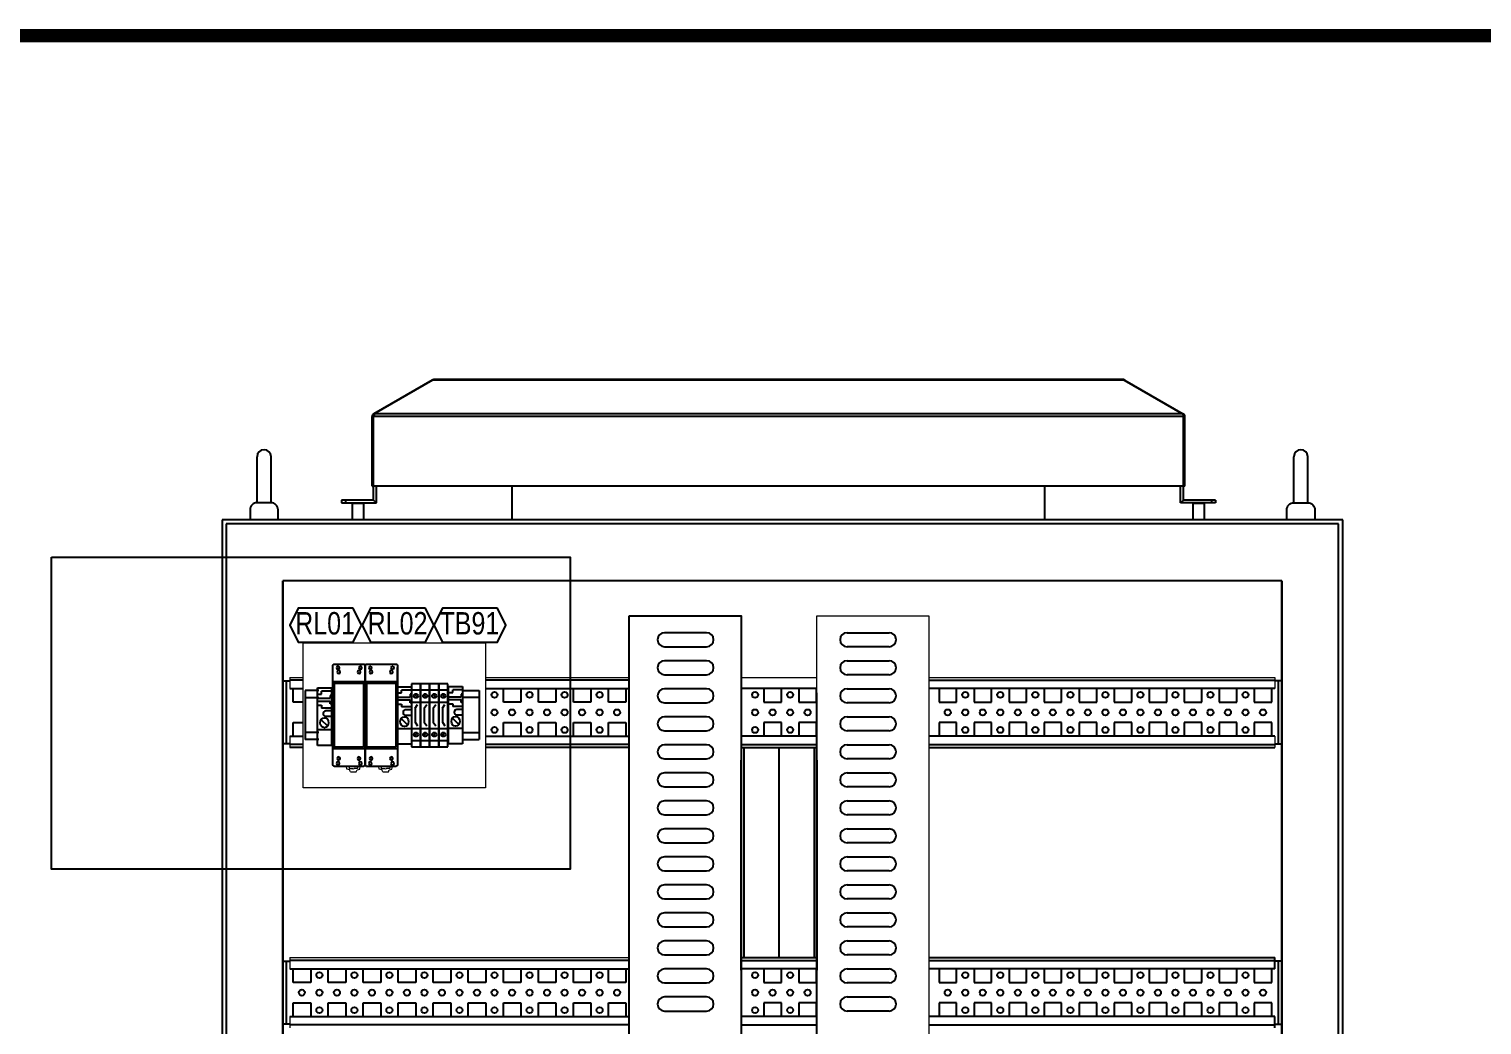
# Model space of a CAD drawing. Extents: x 81444 to 119867, y -54538 to -29386.
# Drawn here: x 102087 to 103124, y -30096 to -29386 of the extents above; entities that cross this region are included whole.
import ezdxf
from ezdxf.enums import TextEntityAlignment as Align
from ezdxf.lldxf.tags import DXFTag

# ---------------------------------------------------------------- set-up
doc = ezdxf.new("R2010")
doc.units = 0
doc.header["$LTSCALE"] = 100
doc.header["$MEASUREMENT"] = 0
for name, color, linetype in [('EYEBOLT', 7, 'Continuous'), ('PANEL', 7, 'Continuous'), ('Panel Comp', 7, 'Continuous'), ('t', 1, 'Continuous')]:
    doc.layers.add(name, color=color, linetype=linetype)
doc.layers.add('细实线', color=7, linetype='Continuous', lineweight=20)
doc.styles.add('HZ', font='arial.ttf', dxfattribs={"width": 0.7})
doc.styles.get("Standard").update_dxf_attribs({"font": ''})
doc.styles.get('Standard').set_extended_font_data('SimSun')
tags = doc.linetypes.add('HIDDEN2', pattern=[0.1875, 0.125, -0.0625]).pattern_tags.tags
tags[6:7] = [DXFTag(74, 4), DXFTag(75, 0), DXFTag(340, '0'), DXFTag(46, 1.0), DXFTag(50, 0.0), DXFTag(44, 0.0), DXFTag(45, 0.0)]
tags[4:5] = [DXFTag(74, 4), DXFTag(75, 0), DXFTag(340, '0'), DXFTag(46, 1.0), DXFTag(50, 0.0), DXFTag(44, 0.0), DXFTag(45, 0.0)]

# ---------------------------------------------------------------- blocks, each defined once
blk = doc.blocks.new('图框')
at = {"layer": 't', "color": 7, "const_width": 9.62}
blk.add_lwpolyline([(4115.6, -3151.6), (4115.6, 0), (0, 0), (0, -3151.6)], close=True, dxfattribs=at)
at = {"color": 7, "flags": 8}
for tag, p, height in [('DWG.NAME:', (1381.6, -2910.4), 25), ('PROJECTNAME:', (3125.5, -2912.8), 24), ('PROJECTNAME：', (3339.1, -2913.1), 25), ('DWG.NO.:', (3128.2, -3030.4), 24), ('图纸编号', (3315.4, -3052.4), 24), ('FILENO.:', (3128.7, -3106.1), 24), ('文档号', (3317.7, -3124.1), 24)]:
    blk.add_attdef(tag, p, '', height=height, dxfattribs=at)
for tag, p in [('图纸名称:', (1377.8, -2965.9)), ('项目名称：', (3121.6, -2984.3)), ('项目名称：', (3325, -2984.3))]:
    blk.add_attdef(tag, text='', height=25, dxfattribs=at).set_placement(p, align=Align.BOTTOM_LEFT)
for tag, height, p in [('RENLIU', 24, (698.2, -2950.4)), ('SHUFENWANG', 24, (885.8, -2950.4)), ('FANGHOU', 24, (1069.7, -2950.4)), ('DANDANLI', 24, (1250, -2950.4)), ('A', 23, (59.9, -2974.9)), ('设计时间', 23, (213.9, -2974.9)), ('刘仁', 23, (698.2, -3002.2)), ('王姝芬', 23, (885.8, -3002.2)), ('侯方', 23, (1069.7, -3002.2)), ('李丹丹', 23, (1250, -3002.2)), ('#10STATIONONTROLCABINETCOVER', 30, (1777.9, -3017.2)), ('PAGEXOFX', 24, (3953.7, -3039.1)), ('REV.', 24, (59.4, -3063)), ('DATE', 24, (208.9, -3063)), ('DESCRIPTION', 24, (451.7, -3063)), ('PREPARED', 24, (698.2, -3063)), ('CHECKED', 24, (885.8, -3063)), ('SIGNED', 24, (1069.7, -3063)), ('APPROVED', 24, (1250, -3063)), ('图纸名称', 30, (1777.9, -3094.7)), ('第几页共几页', 24, (3953.7, -3114.1))]:
    blk.add_attdef(tag, text='', height=height, dxfattribs=at).set_placement(p, align=Align.MIDDLE)
at = {"color": 7, "width": 0.8, "flags": 8}
blk.add_attdef('HANGZHOUHOLLYSYSAUTOMATIONCO.,LTD.', text='', height=24, dxfattribs=at).set_placement((2770.1, -3045.7), align=Align.MIDDLE)
blk = doc.blocks.new('堵头')
at = {"color": 53}
for p, q in [((0, -41), (0, 0)), ((0, 0), (10, 0)), ((10, 0), (10, -41)), ((0, -11), (10, -11)), ((0, -20.6), (4, -20.6)), ((7.3, -18.3), (2.7, -13.8)), ((0, -24.6), (4, -24.6)), ((0, -26.6), (7, -26.6)), ((0, -29.6), (1, -29.6)), ((1, -29.6), (1, -31.6)), ((7, -28.6), (7, -26.6)), ((10, -28.6), (7, -28.6)), ((0, -35.6), (1, -35.6)), ((0, -38.6), (7, -38.6)), ((10, -41), (0, -41)), ((10, -31.6), (1, -31.6)), ((10, -33.6), (1, -33.6)), ((1, -35.6), (1, -33.6)), ((10, -36.6), (7, -36.6)), ((7, -36.6), (7, -38.6))]:
    blk.add_line(p, q, dxfattribs=at)
blk.add_arc((4, -22.6), 2, 270, 90, dxfattribs=at)
blk.add_ellipse((5, -16.1), major_axis=(0, -3.5), ratio=0.857143, start_param=4.712389, end_param=10.995574, dxfattribs=at)
blk = doc.blocks.new('MY2NJ-K')
at = {"lineweight": 0}
for p, q in [((38.5, -10), (36.5, -9.7)), ((38.9, -11.9), (38.5, -10)), ((36.5, -11.5), (38, -11.5)), ((36.5, -17.6), (38, -17.6)), ((38.5, -19.1), (36.5, -19.4)), ((38, -11.5), (38, -14)), ((38, -17.6), (38, -15.1)), ((38.9, -17.2), (38.5, -19.1)), ((40.3, -12.5), (38.9, -11.9)), ((40.3, -16.6), (38.9, -17.2)), ((40.3, -12.5), (40.3, -16.6))]:
    blk.add_line(p, q, dxfattribs=at)
blk.add_arc((38, -14.5), 0.532, 270.5495, 89.4505, dxfattribs=at)
at = {"layer": 'Panel Comp'}
for p, q in [((12, -23), (-34, -23)), ((5.5, -23), (-33.7, -23)), ((5.5, -23), (-33.7, -23)), ((8.6, -23), (-30.6, -23)), ((11, -23), (-28.3, -23))]:
    blk.add_line(p, q, dxfattribs=at)
blk.add_lwpolyline([(36.5, -22), (36.5, -1, 0.414214), (35.5, 0), (-35.5, 0, 0.414214), (-36.5, -1), (-36.5, -22, 0.414214), (-35.5, -23), (35.5, -23, 0.414214)], format="xyb", close=True, dxfattribs=at)
for points in [[(24, -23), (24, 0), (-24, 0), (-24, -23)], [(22.8, -21.9), (22.8, -1.2), (-22.9, -1.2), (-22.9, -21.9)]]:
    blk.add_lwpolyline(points, close=True, dxfattribs=at)
for centre in [(-33.8, -3.6), (-30.8, -4.1), (30.9, -4.1), (34.4, -3.6), (-33.8, -19.5), (-30.8, -18.6), (30.9, -18.6), (34.4, -19.5)]:
    blk.add_circle(centre, 1.09, dxfattribs=at)
blk = doc.blocks.new('Z$W@#31031')
at = {"color": 53}
for p, q in [((0, 45), (0, 0)), ((6.5, 45), (0, 45)), ((6.5, 0), (6.5, 45)), ((0, 40.6), (6.5, 40.6)), ((0, 31.9), (6.5, 31.9)), ((2.6, 27.5), (4.4, 30.1)), ((2.6, 27.6), (2.6, 17.4)), ((0, 13.1), (6.5, 13.1)), ((2.6, 17.5), (4.4, 14.9)), ((0, 4.4), (6.5, 4.4)), ((0, 0), (6.5, 0))]:
    blk.add_line(p, q, dxfattribs=at)
at = {"color": 53, "linetype": 'HIDDEN2'}
for p, q in [((4.1, 35.1), (2.4, 37.5)), ((4.1, 9.9), (2.4, 7.5))]:
    blk.add_line(p, q, dxfattribs=at)
at = {"color": 53}
for centre in [(3.3, 36.3), (3.3, 8.7)]:
    blk.add_circle(centre, 1.5, dxfattribs=at)

msp = doc.modelspace()

# ---------------------------------------------------------------- linework, layer by layer
at = {"color": 7, "linetype": 'Continuous'}
for p, q in [((102375, -29636), (102333.3, -29660.1)), ((102375.5, -29636), (102333.8, -29660.1)), ((102375, -29636), (102375.2, -29636.2)), ((102869, -29636), (102375.5, -29636)), ((102868.4, -29635.7), (102376.1, -29635.7)), ((102869, -29636), (102910.6, -29660.1)), ((102869.5, -29636), (102869.3, -29636.2)), ((102869.5, -29636), (102911.1, -29660.1)), ((102332.2, -29711.7), (102332.2, -29662)), ((102332.2, -29662), (102333.2, -29662)), ((102333.2, -29711.7), (102333.2, -29662)), ((102911.2, -29662), (102333.2, -29662)), ((102333.3, -29660.1), (102333.6, -29660.6)), ((102910.6, -29660.1), (102333.8, -29660.1)), ((102911.1, -29660.1), (102910.9, -29660.6)), ((102911.2, -29711.7), (102911.2, -29662)), ((102912.2, -29662), (102911.2, -29662)), ((102912.2, -29711.7), (102912.2, -29662)), ((102332.2, -29711.7), (102333.2, -29711.7)), ((102333.2, -29721.7), (102333.2, -29711.7)), ((102911.2, -29711.7), (102333.2, -29711.7)), ((102335.2, -29723.7), (102335.2, -29711.7)), ((102432.2, -29735.7), (102432.2, -29711.7)), ((102812.2, -29735.7), (102812.2, -29711.7)), ((102909.2, -29723.7), (102909.2, -29711.7)), ((102911.2, -29721.7), (102911.2, -29711.7)), ((102912.2, -29711.7), (102911.2, -29711.7)), ((102310.2, -29721.7), (102310.2, -29723.7)), ((102333.2, -29721.7), (102310.2, -29721.7)), ((102310.2, -29723.7), (102335.2, -29723.7)), ((102313.2, -29721.7), (102313.2, -29723.7)), ((102318.7, -29723.7), (102318.2, -29724.2)), ((102318.2, -29735.7), (102318.2, -29724.2)), ((102326.2, -29724.2), (102318.2, -29724.2)), ((102325.7, -29723.7), (102326.2, -29724.2)), ((102326.2, -29735.7), (102326.2, -29724.2)), ((102335.2, -29723.7), (102333.2, -29721.7)), ((102909.2, -29723.7), (102911.2, -29721.7)), ((102934.2, -29723.7), (102909.2, -29723.7)), ((102934.2, -29721.7), (102911.2, -29721.7)), ((102918.7, -29723.7), (102918.2, -29724.2)), ((102918.2, -29735.7), (102918.2, -29724.2)), ((102926.2, -29724.2), (102918.2, -29724.2)), ((102925.7, -29723.7), (102926.2, -29724.2)), ((102926.2, -29735.7), (102926.2, -29724.2)), ((102931.2, -29721.7), (102931.2, -29723.7)), ((102934.2, -29721.7), (102934.2, -29723.7)), ((102570.9, -29816.3), (102540.9, -29816.3)), ((102671.1, -29816.3), (102701.1, -29816.3)), ((102540.9, -29826.3), (102570.9, -29826.3)), ((102701.1, -29826.3), (102671.1, -29826.3)), ((102570.9, -29836.3), (102540.9, -29836.3)), ((102671.1, -29836.3), (102701.1, -29836.3)), ((102268.5, -29850.7), (102273.5, -29850.7)), ((102268.5, -29850.7), (102273.5, -29850.7)), ((102271, -29895.7), (102271, -29850.7)), ((102271, -29895.7), (102271, -29850.7)), ((102283, -29850.2), (102273.5, -29850.2)), ((102515.6, -29850.2), (102413.1, -29850.2)), ((102540.9, -29846.3), (102570.9, -29846.3)), ((102701.1, -29846.3), (102671.1, -29846.3)), ((102729.6, -29850.2), (102967.1, -29850.2)), ((102967.1, -29850.2), (102976.6, -29850.2)), ((102981.5, -29850.7), (102976.5, -29850.7)), ((102979, -29895.7), (102979, -29850.7)), ((102273.5, -29856.2), (102283, -29856.2)), ((102275.8, -29866), (102275.8, -29856.2)), ((102413.1, -29856.2), (102515.6, -29856.2)), ((102425.8, -29866), (102425.8, -29856.2)), ((102425.8, -29866), (102425.8, -29856.2)), ((102425.8, -29866), (102425.8, -29856.2)), ((102425.8, -29866), (102425.8, -29856.2)), ((102438.3, -29856.2), (102438.3, -29866)), ((102450.8, -29866), (102450.8, -29856.2)), ((102463.3, -29856.2), (102463.3, -29866)), ((102475.8, -29866), (102475.8, -29856.2)), ((102488.3, -29856.2), (102488.3, -29866)), ((102500.8, -29866), (102500.8, -29856.2)), ((102513.3, -29856.2), (102513.3, -29866)), ((102570.9, -29856.3), (102540.9, -29856.3)), ((102649.6, -29856.2), (102595.6, -29856.2)), ((102611.8, -29856.2), (102611.8, -29866)), ((102624.3, -29866), (102624.3, -29856.2)), ((102636.8, -29856.2), (102636.8, -29866)), ((102649.3, -29866), (102649.3, -29856.2)), ((102649.6, -31604.2), (102649.6, -29859.2)), ((102671.1, -29856.3), (102701.1, -29856.3)), ((102967.4, -29856.2), (102729.6, -29856.2)), ((102736.8, -29856.2), (102736.8, -29866)), ((102749.3, -29866), (102749.3, -29856.2)), ((102761.8, -29856.2), (102761.8, -29866)), ((102774.3, -29866), (102774.3, -29856.2)), ((102786.8, -29856.2), (102786.8, -29866)), ((102799.3, -29866), (102799.3, -29856.2)), ((102811.8, -29856.2), (102811.8, -29866)), ((102824.3, -29866), (102824.3, -29856.2)), ((102836.8, -29856.2), (102836.8, -29866)), ((102849.3, -29866), (102849.3, -29856.2)), ((102861.8, -29856.2), (102861.8, -29866)), ((102874.3, -29866), (102874.3, -29856.2)), ((102886.8, -29856.2), (102886.8, -29866)), ((102899.3, -29866), (102899.3, -29856.2)), ((102911.8, -29856.2), (102911.8, -29866)), ((102924.3, -29866), (102924.3, -29856.2)), ((102936.8, -29856.2), (102936.8, -29866)), ((102949.3, -29866), (102949.3, -29856.2)), ((102961.8, -29856.2), (102961.8, -29866)), ((102976.5, -29856.2), (102967.1, -29856.2)), ((102974.3, -29866), (102974.3, -29856.2)), ((102283, -29866), (102275.8, -29866)), ((102438.3, -29866), (102425.8, -29866)), ((102463.3, -29866), (102450.8, -29866)), ((102488.3, -29866), (102475.8, -29866)), ((102513.3, -29866), (102500.8, -29866)), ((102540.9, -29866.3), (102570.9, -29866.3)), ((102611.8, -29866), (102624.3, -29866)), ((102636.8, -29866), (102649.3, -29866)), ((102701.1, -29866.3), (102671.1, -29866.3)), ((102736.8, -29866), (102749.3, -29866)), ((102761.8, -29866), (102774.3, -29866)), ((102786.8, -29866), (102799.3, -29866)), ((102811.8, -29866), (102824.3, -29866)), ((102836.8, -29866), (102849.3, -29866)), ((102861.8, -29866), (102874.3, -29866)), ((102886.8, -29866), (102899.3, -29866)), ((102911.8, -29866), (102924.3, -29866)), ((102936.8, -29866), (102949.3, -29866)), ((102961.8, -29866), (102974.3, -29866)), ((102275.8, -29880.5), (102283, -29880.5)), ((102275.8, -29890.2), (102275.8, -29880.5)), ((102425.8, -29880.5), (102438.3, -29880.5)), ((102425.8, -29890.2), (102425.8, -29880.5)), ((102425.8, -29890.2), (102425.8, -29880.5)), ((102425.8, -29890.2), (102425.8, -29880.5)), ((102425.8, -29890.2), (102425.8, -29880.5)), ((102438.3, -29880.5), (102438.3, -29890.2)), ((102450.8, -29880.5), (102463.3, -29880.5)), ((102450.8, -29890.2), (102450.8, -29880.5)), ((102463.3, -29880.5), (102463.3, -29890.2)), ((102475.8, -29880.5), (102488.3, -29880.5)), ((102475.8, -29890.2), (102475.8, -29880.5)), ((102488.3, -29880.5), (102488.3, -29890.2)), ((102500.8, -29880.5), (102513.3, -29880.5)), ((102500.8, -29890.2), (102500.8, -29880.5)), ((102513.3, -29880.5), (102513.3, -29890.2)), ((102570.9, -29876.3), (102540.9, -29876.3)), ((102624.3, -29880.5), (102611.8, -29880.5)), ((102611.8, -29880.5), (102611.8, -29890.2)), ((102624.3, -29890.2), (102624.3, -29880.5)), ((102649.3, -29880.5), (102636.8, -29880.5)), ((102636.8, -29880.5), (102636.8, -29890.2)), ((102649.3, -29890.2), (102649.3, -29880.5)), ((102671.1, -29876.3), (102701.1, -29876.3)), ((102749.3, -29880.5), (102736.8, -29880.5)), ((102736.8, -29880.5), (102736.8, -29890.2)), ((102749.3, -29890.2), (102749.3, -29880.5)), ((102774.3, -29880.5), (102761.8, -29880.5)), ((102761.8, -29880.5), (102761.8, -29890.2)), ((102774.3, -29890.2), (102774.3, -29880.5)), ((102799.3, -29880.5), (102786.8, -29880.5)), ((102786.8, -29880.5), (102786.8, -29890.2)), ((102799.3, -29890.2), (102799.3, -29880.5)), ((102824.3, -29880.5), (102811.8, -29880.5)), ((102811.8, -29880.5), (102811.8, -29890.2)), ((102824.3, -29890.2), (102824.3, -29880.5)), ((102849.3, -29880.5), (102836.8, -29880.5)), ((102836.8, -29880.5), (102836.8, -29890.2)), ((102849.3, -29890.2), (102849.3, -29880.5)), ((102874.3, -29880.5), (102861.8, -29880.5)), ((102861.8, -29880.5), (102861.8, -29890.2)), ((102874.3, -29890.2), (102874.3, -29880.5)), ((102899.3, -29880.5), (102886.8, -29880.5)), ((102886.8, -29880.5), (102886.8, -29890.2)), ((102899.3, -29890.2), (102899.3, -29880.5)), ((102924.3, -29880.5), (102911.8, -29880.5)), ((102911.8, -29880.5), (102911.8, -29890.2)), ((102924.3, -29890.2), (102924.3, -29880.5)), ((102949.3, -29880.5), (102936.8, -29880.5)), ((102936.8, -29880.5), (102936.8, -29890.2)), ((102949.3, -29890.2), (102949.3, -29880.5)), ((102974.3, -29880.5), (102961.8, -29880.5)), ((102961.8, -29880.5), (102961.8, -29890.2)), ((102974.3, -29890.2), (102974.3, -29880.5)), ((102273.5, -29895.7), (102268.5, -29895.7)), ((102273.5, -29895.7), (102268.5, -29895.7)), ((102273.5, -29890.2), (102283, -29890.2)), ((102283, -29896.2), (102273.5, -29896.2)), ((102413.1, -29890.2), (102515.6, -29890.2)), ((102515.6, -29896.2), (102413.1, -29896.2)), ((102540.9, -29886.3), (102570.9, -29886.3)), ((102649.6, -29890.2), (102595.6, -29890.2)), ((102595.6, -29896.2), (102649.6, -29896.2)), ((102701.1, -29886.3), (102671.1, -29886.3)), ((102967.4, -29890.2), (102729.6, -29890.2)), ((102729.6, -29896.2), (102967.1, -29896.2)), ((102976.5, -29890.2), (102967.1, -29890.2)), ((102967.1, -29896.2), (102976.5, -29896.2)), ((102976.5, -29895.7), (102981.5, -29895.7)), ((102283, -29898.2), (102273.5, -29898.2)), ((102515.6, -29898.2), (102413.1, -29898.2)), ((102570.9, -29896.3), (102540.9, -29896.3)), ((102540.9, -29906.3), (102570.9, -29906.3)), ((102595.6, -29898.2), (102649.6, -29898.2)), ((102597.6, -30048.2), (102597.6, -29898.2)), ((102622.6, -30048.2), (102622.6, -29898.2)), ((102622.6, -30048.2), (102622.6, -29898.2)), ((102647.6, -29898.2), (102647.6, -30048.2)), ((102671.1, -29896.3), (102701.1, -29896.3)), ((102701.1, -29906.3), (102671.1, -29906.3)), ((102729.6, -29898.2), (102967.1, -29898.2)), ((102967.1, -29898.2), (102976.5, -29898.2)), ((102570.9, -29916.3), (102540.9, -29916.3)), ((102595.6, -30057.2), (102595.6, -29907.2)), ((102649.6, -29907.2), (102649.6, -30057.2)), ((102671.1, -29916.3), (102701.1, -29916.3)), ((102540.9, -29926.3), (102570.9, -29926.3)), ((102701.1, -29926.3), (102671.1, -29926.3)), ((102570.9, -29936.3), (102540.9, -29936.3)), ((102671.1, -29936.3), (102701.1, -29936.3)), ((102540.9, -29946.3), (102570.9, -29946.3)), ((102701.1, -29946.3), (102671.1, -29946.3)), ((102570.9, -29956.3), (102540.9, -29956.3)), ((102671.1, -29956.3), (102701.1, -29956.3)), ((102540.9, -29966.3), (102570.9, -29966.3)), ((102701.1, -29966.3), (102671.1, -29966.3)), ((102570.9, -29976.3), (102540.9, -29976.3)), ((102671.1, -29976.3), (102701.1, -29976.3)), ((102540.9, -29986.3), (102570.9, -29986.3)), ((102701.1, -29986.3), (102671.1, -29986.3)), ((102570.9, -29996.3), (102540.9, -29996.3)), ((102671.1, -29996.3), (102701.1, -29996.3)), ((102540.9, -30006.3), (102570.9, -30006.3)), ((102701.1, -30006.3), (102671.1, -30006.3)), ((102570.9, -30016.3), (102540.9, -30016.3)), ((102671.1, -30016.3), (102701.1, -30016.3)), ((102540.9, -30026.3), (102570.9, -30026.3)), ((102701.1, -30026.3), (102671.1, -30026.3)), ((102570.9, -30036.3), (102540.9, -30036.3)), ((102671.1, -30036.3), (102701.1, -30036.3)), ((102268.5, -30050.7), (102273.5, -30050.7)), ((102271, -30095.7), (102271, -30050.7)), ((102515.6, -30050.2), (102273.5, -30050.2)), ((102540.9, -30046.3), (102570.9, -30046.3)), ((102595.6, -30048.2), (102649.6, -30048.2)), ((102595.6, -30050.2), (102649.6, -30050.2)), ((102701.1, -30046.3), (102671.1, -30046.3)), ((102729.6, -30048.2), (102797.5, -30048.2)), ((102729.6, -30050.2), (102797.5, -30050.2)), ((102797.5, -30048.2), (102976.5, -30048.2)), ((102797.5, -30050.2), (102976.5, -30050.2)), ((102976.5, -30056.2), (102976.5, -30048.2)), ((102981.5, -30050.7), (102976.5, -30050.7)), ((102979, -30095.7), (102979, -30050.7)), ((102273.5, -30056.2), (102515.6, -30056.2)), ((102275.8, -30066), (102275.8, -30056.2)), ((102288.3, -30056.2), (102288.3, -30066)), ((102300.8, -30066), (102300.8, -30056.2)), ((102313.3, -30056.2), (102313.3, -30066)), ((102325.8, -30066), (102325.8, -30056.2)), ((102338.3, -30056.2), (102338.3, -30066)), ((102350.8, -30066), (102350.8, -30056.2)), ((102363.3, -30056.2), (102363.3, -30066)), ((102375.8, -30066), (102375.8, -30056.2)), ((102388.3, -30056.2), (102388.3, -30066)), ((102400.8, -30066), (102400.8, -30056.2)), ((102413.3, -30056.2), (102413.3, -30066)), ((102425.8, -30066), (102425.8, -30056.2)), ((102438.3, -30056.2), (102438.3, -30066)), ((102450.8, -30066), (102450.8, -30056.2)), ((102463.3, -30056.2), (102463.3, -30066)), ((102475.8, -30066), (102475.8, -30056.2)), ((102488.3, -30056.2), (102488.3, -30066)), ((102500.8, -30066), (102500.8, -30056.2)), ((102513.3, -30056.2), (102513.3, -30066)), ((102570.9, -30056.3), (102540.9, -30056.3)), ((102649.6, -30056.2), (102595.6, -30056.2)), ((102611.8, -30056.2), (102611.8, -30066)), ((102624.3, -30066), (102624.3, -30056.2)), ((102636.8, -30056.2), (102636.8, -30066)), ((102649.3, -30066), (102649.3, -30056.2)), ((102671.1, -30056.3), (102701.1, -30056.3)), ((102797.5, -30056.2), (102729.6, -30056.2)), ((102736.8, -30056.2), (102736.8, -30066)), ((102749.3, -30066), (102749.3, -30056.2)), ((102761.8, -30056.2), (102761.8, -30066)), ((102774.3, -30066), (102774.3, -30056.2)), ((102786.8, -30056.2), (102786.8, -30066)), ((102976.5, -30056.2), (102797.5, -30056.2)), ((102799.3, -30066), (102799.3, -30056.2)), ((102811.8, -30056.2), (102811.8, -30066)), ((102824.3, -30066), (102824.3, -30056.2)), ((102836.8, -30056.2), (102836.8, -30066)), ((102849.3, -30066), (102849.3, -30056.2)), ((102861.8, -30056.2), (102861.8, -30066)), ((102874.3, -30066), (102874.3, -30056.2)), ((102886.8, -30056.2), (102886.8, -30066)), ((102899.3, -30066), (102899.3, -30056.2)), ((102911.8, -30056.2), (102911.8, -30066)), ((102924.3, -30066), (102924.3, -30056.2)), ((102936.8, -30056.2), (102936.8, -30066)), ((102949.3, -30066), (102949.3, -30056.2)), ((102961.8, -30056.2), (102961.8, -30066)), ((102974.3, -30066), (102974.3, -30056.2)), ((102288.3, -30066), (102275.8, -30066)), ((102313.3, -30066), (102300.8, -30066)), ((102338.3, -30066), (102325.8, -30066)), ((102363.3, -30066), (102350.8, -30066)), ((102388.3, -30066), (102375.8, -30066)), ((102413.3, -30066), (102400.8, -30066)), ((102438.3, -30066), (102425.8, -30066)), ((102463.3, -30066), (102450.8, -30066)), ((102488.3, -30066), (102475.8, -30066)), ((102513.3, -30066), (102500.8, -30066)), ((102540.9, -30066.3), (102570.9, -30066.3)), ((102611.8, -30066), (102624.3, -30066)), ((102636.8, -30066), (102649.3, -30066)), ((102701.1, -30066.3), (102671.1, -30066.3)), ((102736.8, -30066), (102749.3, -30066)), ((102761.8, -30066), (102774.3, -30066)), ((102786.8, -30066), (102799.3, -30066)), ((102807.5, -30072.5), (102807.5, -30074)), ((102811.8, -30066), (102824.3, -30066)), ((102836.8, -30066), (102849.3, -30066)), ((102861.8, -30066), (102874.3, -30066)), ((102886.8, -30066), (102899.3, -30066)), ((102911.8, -30066), (102924.3, -30066)), ((102936.8, -30066), (102949.3, -30066)), ((102961.8, -30066), (102974.3, -30066)), ((102275.8, -30080.5), (102288.3, -30080.5)), ((102275.8, -30090.2), (102275.8, -30080.5)), ((102288.3, -30080.5), (102288.3, -30090.2)), ((102300.8, -30080.5), (102313.3, -30080.5)), ((102300.8, -30090.2), (102300.8, -30080.5)), ((102313.3, -30080.5), (102313.3, -30090.2)), ((102325.8, -30080.5), (102338.3, -30080.5)), ((102325.8, -30090.2), (102325.8, -30080.5)), ((102338.3, -30080.5), (102338.3, -30090.2)), ((102350.8, -30080.5), (102363.3, -30080.5)), ((102350.8, -30090.2), (102350.8, -30080.5)), ((102363.3, -30080.5), (102363.3, -30090.2)), ((102375.8, -30080.5), (102388.3, -30080.5)), ((102375.8, -30090.2), (102375.8, -30080.5)), ((102388.3, -30080.5), (102388.3, -30090.2)), ((102400.8, -30080.5), (102413.3, -30080.5)), ((102400.8, -30090.2), (102400.8, -30080.5)), ((102413.3, -30080.5), (102413.3, -30090.2)), ((102425.8, -30080.5), (102438.3, -30080.5)), ((102425.8, -30090.2), (102425.8, -30080.5)), ((102438.3, -30080.5), (102438.3, -30090.2)), ((102450.8, -30080.5), (102463.3, -30080.5)), ((102450.8, -30090.2), (102450.8, -30080.5)), ((102463.3, -30080.5), (102463.3, -30090.2)), ((102475.8, -30080.5), (102488.3, -30080.5)), ((102475.8, -30090.2), (102475.8, -30080.5)), ((102488.3, -30080.5), (102488.3, -30090.2)), ((102500.8, -30080.5), (102513.3, -30080.5)), ((102500.8, -30090.2), (102500.8, -30080.5)), ((102513.3, -30080.5), (102513.3, -30090.2)), ((102570.9, -30076.3), (102540.9, -30076.3)), ((102624.3, -30080.5), (102611.8, -30080.5)), ((102611.8, -30080.5), (102611.8, -30090.2)), ((102624.3, -30090.2), (102624.3, -30080.5)), ((102649.3, -30080.5), (102636.8, -30080.5)), ((102636.8, -30080.5), (102636.8, -30090.2)), ((102649.3, -30090.2), (102649.3, -30080.5)), ((102671.1, -30076.3), (102701.1, -30076.3)), ((102749.3, -30080.5), (102736.8, -30080.5)), ((102736.8, -30080.5), (102736.8, -30090.2)), ((102749.3, -30090.2), (102749.3, -30080.5)), ((102774.3, -30080.5), (102761.8, -30080.5)), ((102761.8, -30080.5), (102761.8, -30090.2)), ((102774.3, -30090.2), (102774.3, -30080.5)), ((102799.3, -30080.5), (102786.8, -30080.5)), ((102786.8, -30080.5), (102786.8, -30090.2)), ((102799.3, -30090.2), (102799.3, -30080.5)), ((102804.7, -30075.2), (102806.4, -30075.2)), ((102824.3, -30080.5), (102811.8, -30080.5)), ((102811.8, -30080.5), (102811.8, -30090.2)), ((102824.3, -30090.2), (102824.3, -30080.5)), ((102849.3, -30080.5), (102836.8, -30080.5)), ((102836.8, -30080.5), (102836.8, -30090.2)), ((102849.3, -30090.2), (102849.3, -30080.5)), ((102874.3, -30080.5), (102861.8, -30080.5)), ((102861.8, -30080.5), (102861.8, -30090.2)), ((102874.3, -30090.2), (102874.3, -30080.5)), ((102899.3, -30080.5), (102886.8, -30080.5)), ((102886.8, -30080.5), (102886.8, -30090.2)), ((102899.3, -30090.2), (102899.3, -30080.5)), ((102924.3, -30080.5), (102911.8, -30080.5)), ((102911.8, -30080.5), (102911.8, -30090.2)), ((102924.3, -30090.2), (102924.3, -30080.5)), ((102949.3, -30080.5), (102936.8, -30080.5)), ((102936.8, -30080.5), (102936.8, -30090.2)), ((102949.3, -30090.2), (102949.3, -30080.5)), ((102974.3, -30080.5), (102961.8, -30080.5)), ((102961.8, -30080.5), (102961.8, -30090.2)), ((102974.3, -30090.2), (102974.3, -30080.5)), ((102273.5, -30090.2), (102515.6, -30090.2)), ((102540.9, -30086.3), (102570.9, -30086.3)), ((102649.6, -30090.2), (102595.6, -30090.2)), ((102701.1, -30086.3), (102671.1, -30086.3)), ((102797.5, -30090.2), (102729.6, -30090.2)), ((102976.5, -30090.2), (102797.5, -30090.2)), ((102976.5, -30098.2), (102976.5, -30090.2)), ((102273.5, -30095.7), (102268.5, -30095.7)), ((102515.6, -30096.2), (102273.5, -30096.2)), ((102595.6, -30096.2), (102649.6, -30096.2)), ((102729.6, -30096.2), (102797.5, -30096.2)), ((102797.5, -30096.2), (102976.5, -30096.2)), ((102976.5, -30095.7), (102981.5, -30095.7))]:
    msp.add_line(p, q, dxfattribs=at)
at = {"color": 6}
for p, q in [((102294.2, -29857.6), (102284.3, -29857.6)), ((102284.3, -29857.6), (102284.3, -29892.6)), ((102284.3, -29862.6), (102294.2, -29862.6)), ((102396.2, -29857.6), (102408.5, -29857.6)), ((102408.5, -29862.6), (102396.2, -29862.6)), ((102408.5, -29857.6), (102408.5, -29892.6)), ((102294.2, -29887.6), (102284.3, -29887.6)), ((102294.2, -29892.6), (102284.3, -29892.6)), ((102396.2, -29887.6), (102408.5, -29887.6)), ((102396.2, -29892.6), (102408.5, -29892.6))]:
    msp.add_line(p, q, dxfattribs=at)
at = {"color": 1}
msp.add_lwpolyline([(102103.2, -29762.4), (102473.4, -29762.4), (102473.4, -29985.1), (102103.2, -29985.1)], close=True, dxfattribs=at)
at = {"color": 3}
for points in [[(102318.6, -29798.9), (102279.4, -29798.9), (102273.3, -29810.9), (102279.4, -29823), (102318.6, -29823), (102324.6, -29810.9), (102318.6, -29798.9)], [(102370.3, -29798.9), (102331.1, -29798.9), (102325.1, -29810.9), (102331.1, -29823), (102370.3, -29823), (102376.3, -29810.9), (102370.3, -29798.9)], [(102421.6, -29798.9), (102382.4, -29798.9), (102376.3, -29810.9), (102382.4, -29823), (102421.6, -29823), (102427.6, -29810.9), (102421.6, -29798.9)]]:
    msp.add_lwpolyline(points, dxfattribs=at)
at = {"color": 7}
msp.add_lwpolyline([(102515.6, -29804.2), (102595.6, -29804.2), (102595.6, -31604.2), (102515.6, -31604.2)], close=True, dxfattribs=at)
at = {"color": 7, "linetype": 'Continuous'}
for centre in [(102419.5, -29860.7), (102419.5, -29860.7), (102419.5, -29860.7), (102419.5, -29860.7), (102419.5, -29860.7), (102444.5, -29860.7), (102444.5, -29860.7), (102469.5, -29860.7), (102469.5, -29860.7), (102494.5, -29860.7), (102494.5, -29860.7), (102605.5, -29860.7), (102630.5, -29860.7), (102755.5, -29860.7), (102755.5, -29860.7), (102780.5, -29860.7), (102780.5, -29860.7), (102805.5, -29860.7), (102805.5, -29860.7), (102830.5, -29860.7), (102830.5, -29860.7), (102855.5, -29860.7), (102855.5, -29860.7), (102880.5, -29860.7), (102880.5, -29860.7), (102905.5, -29860.7), (102905.5, -29860.7), (102930.5, -29860.7), (102930.5, -29860.7), (102955.5, -29860.7), (102955.5, -29860.7), (102419.5, -29873.2), (102419.5, -29873.2), (102419.5, -29873.2), (102419.5, -29873.2), (102419.5, -29873.2), (102432, -29873.2), (102444.5, -29873.2), (102444.5, -29873.2), (102457, -29873.2), (102469.5, -29873.2), (102469.5, -29873.2), (102482, -29873.2), (102494.5, -29873.2), (102494.5, -29873.2), (102507, -29873.2), (102605.5, -29873.2), (102618, -29873.2), (102630.5, -29873.2), (102643, -29873.2), (102743, -29873.2), (102755.5, -29873.2), (102755.5, -29873.2), (102768, -29873.2), (102780.5, -29873.2), (102780.5, -29873.2), (102793, -29873.2), (102805.5, -29873.2), (102805.5, -29873.2), (102818, -29873.2), (102830.5, -29873.2), (102830.5, -29873.2), (102843, -29873.2), (102855.5, -29873.2), (102855.5, -29873.2), (102868, -29873.2), (102880.5, -29873.2), (102880.5, -29873.2), (102893, -29873.2), (102905.5, -29873.2), (102905.5, -29873.2), (102918, -29873.2), (102930.5, -29873.2), (102930.5, -29873.2), (102943, -29873.2), (102955.5, -29873.2), (102955.5, -29873.2), (102968, -29873.2), (102419.5, -29885.7), (102419.5, -29885.7), (102419.5, -29885.7), (102419.5, -29885.7), (102419.5, -29885.7), (102444.5, -29885.7), (102444.5, -29885.7), (102469.5, -29885.7), (102469.5, -29885.7), (102494.5, -29885.7), (102494.5, -29885.7), (102605.5, -29885.7), (102630.5, -29885.7), (102755.5, -29885.7), (102755.5, -29885.7), (102780.5, -29885.7), (102780.5, -29885.7), (102805.5, -29885.7), (102805.5, -29885.7), (102830.5, -29885.7), (102830.5, -29885.7), (102855.5, -29885.7), (102855.5, -29885.7), (102880.5, -29885.7), (102880.5, -29885.7), (102905.5, -29885.7), (102905.5, -29885.7), (102930.5, -29885.7), (102930.5, -29885.7), (102955.5, -29885.7), (102955.5, -29885.7), (102294.5, -30060.7), (102294.5, -30060.7), (102319.5, -30060.7), (102319.5, -30060.7), (102344.5, -30060.7), (102344.5, -30060.7), (102369.5, -30060.7), (102369.5, -30060.7), (102394.5, -30060.7), (102394.5, -30060.7), (102419.5, -30060.7), (102419.5, -30060.7), (102444.5, -30060.7), (102444.5, -30060.7), (102469.5, -30060.7), (102469.5, -30060.7), (102494.5, -30060.7), (102494.5, -30060.7), (102605.5, -30060.7), (102630.5, -30060.7), (102755.5, -30060.7), (102755.5, -30060.7), (102780.5, -30060.7), (102780.5, -30060.7), (102805.5, -30060.7), (102830.5, -30060.7), (102855.5, -30060.7), (102880.5, -30060.7), (102905.5, -30060.7), (102930.5, -30060.7), (102955.5, -30060.7), (102282, -30073.2), (102294.5, -30073.2), (102294.5, -30073.2), (102307, -30073.2), (102319.5, -30073.2), (102319.5, -30073.2), (102332, -30073.2), (102344.5, -30073.2), (102344.5, -30073.2), (102357, -30073.2), (102369.5, -30073.2), (102369.5, -30073.2), (102382, -30073.2), (102394.5, -30073.2), (102394.5, -30073.2), (102407, -30073.2), (102419.5, -30073.2), (102419.5, -30073.2), (102432, -30073.2), (102444.5, -30073.2), (102444.5, -30073.2), (102457, -30073.2), (102469.5, -30073.2), (102469.5, -30073.2), (102482, -30073.2), (102494.5, -30073.2), (102494.5, -30073.2), (102507, -30073.2), (102605.5, -30073.2), (102618, -30073.2), (102630.5, -30073.2), (102643, -30073.2), (102743, -30073.2), (102755.5, -30073.2), (102755.5, -30073.2), (102768, -30073.2), (102780.5, -30073.2), (102780.5, -30073.2), (102793, -30073.2), (102805.5, -30073.2), (102818, -30073.2), (102830.5, -30073.2), (102843, -30073.2), (102855.5, -30073.2), (102868, -30073.2), (102880.5, -30073.2), (102893, -30073.2), (102905.5, -30073.2), (102918, -30073.2), (102930.5, -30073.2), (102943, -30073.2), (102955.5, -30073.2), (102968, -30073.2), (102294.5, -30085.7), (102294.5, -30085.7), (102319.5, -30085.7), (102319.5, -30085.7), (102344.5, -30085.7), (102344.5, -30085.7), (102369.5, -30085.7), (102369.5, -30085.7), (102394.5, -30085.7), (102394.5, -30085.7), (102419.5, -30085.7), (102419.5, -30085.7), (102444.5, -30085.7), (102444.5, -30085.7), (102469.5, -30085.7), (102469.5, -30085.7), (102494.5, -30085.7), (102494.5, -30085.7), (102605.5, -30085.7), (102630.5, -30085.7), (102755.5, -30085.7), (102755.5, -30085.7), (102780.5, -30085.7), (102780.5, -30085.7), (102805.5, -30085.7), (102830.5, -30085.7), (102855.5, -30085.7), (102880.5, -30085.7), (102905.5, -30085.7), (102930.5, -30085.7), (102955.5, -30085.7)]:
    msp.add_circle(centre, 2.15, dxfattribs=at)
for centre, radius, start, end in [((102376.1, -29637.9), 2.2, 90, 120), ((102868.4, -29637.9), 2.2, 60, 90), ((102334.4, -29662), 2.2, 120, 180), ((102360.5, -29668.7), 28.1, 164.5161, 164.989), ((102884, -29668.7), 28.1, 15.011, 15.4839), ((102910, -29662), 2.2, 0, 60), ((102540.9, -29821.3), 5, 90, 270), ((102570.9, -29821.3), 5, 270, 90), ((102671.1, -29821.3), 5, 90, 270), ((102701.1, -29821.3), 5, 270, 90), ((102540.9, -29841.3), 5, 90, 270), ((102570.9, -29841.3), 5, 270, 90), ((102671.1, -29841.3), 5, 90, 270), ((102701.1, -29841.3), 5, 270, 90), ((102540.9, -29861.3), 5, 90, 270), ((102570.9, -29861.3), 5, 270, 90), ((102671.1, -29861.3), 5, 90, 270), ((102701.1, -29861.3), 5, 270, 90), ((102540.9, -29881.3), 5, 90, 270), ((102570.9, -29881.3), 5, 270, 90), ((102671.1, -29881.3), 5, 90, 270), ((102701.1, -29881.3), 5, 270, 90), ((102540.9, -29901.3), 5, 90, 270), ((102570.9, -29901.3), 5, 270, 90), ((102671.1, -29901.3), 5, 90, 270), ((102701.1, -29901.3), 5, 270, 90), ((102540.9, -29921.3), 5, 90, 270), ((102570.9, -29921.3), 5, 270, 90), ((102671.1, -29921.3), 5, 90, 270), ((102701.1, -29921.3), 5, 270, 90), ((102540.9, -29941.3), 5, 90, 270), ((102570.9, -29941.3), 5, 270, 90), ((102671.1, -29941.3), 5, 90, 270), ((102701.1, -29941.3), 5, 270, 90), ((102540.9, -29961.3), 5, 90, 270), ((102570.9, -29961.3), 5, 270, 90), ((102671.1, -29961.3), 5, 90, 270), ((102701.1, -29961.3), 5, 270, 90), ((102540.9, -29981.3), 5, 90, 270), ((102570.9, -29981.3), 5, 270, 90), ((102671.1, -29981.3), 5, 90, 270), ((102701.1, -29981.3), 5, 270, 90), ((102540.9, -30001.3), 5, 90, 270), ((102570.9, -30001.3), 5, 270, 90), ((102671.1, -30001.3), 5, 90, 270), ((102701.1, -30001.3), 5, 270, 90), ((102540.9, -30021.3), 5, 90, 270), ((102570.9, -30021.3), 5, 270, 90), ((102671.1, -30021.3), 5, 90, 270), ((102701.1, -30021.3), 5, 270, 90), ((102540.9, -30041.3), 5, 90, 270), ((102570.9, -30041.3), 5, 270, 90), ((102671.1, -30041.3), 5, 90, 270), ((102701.1, -30041.3), 5, 270, 90), ((102540.9, -30061.3), 5, 90, 270), ((102570.9, -30061.3), 5, 270, 90), ((102671.1, -30061.3), 5, 90, 270), ((102701.1, -30061.3), 5, 270, 90), ((102540.9, -30081.3), 5, 90, 270), ((102570.9, -30081.3), 5, 270, 90), ((102671.1, -30081.3), 5, 90, 270), ((102701.1, -30081.3), 5, 270, 90), ((102804.5, -30073.2), 2.15, 283.7035, 292.4051)]:
    msp.add_arc(centre, radius, start, end, dxfattribs=at)
for points, start_tangent, end_tangent in [([(102375.5, -29636), (102375.7, -29635.9)], (0.721412, 0.692506), (0.835895, 0.548889)), ([(102375.7, -29635.9), (102375.9, -29635.8)], (0.835895, 0.548889), (0.949224, 0.3146)), ([(102375.9, -29635.8), (102376.1, -29635.7)], (0.949224, 0.3146), (1, 0)), ([(102868.6, -29635.8), (102868.4, -29635.7)], (-0.949224, 0.3146), (-1, 0)), ([(102868.8, -29635.9), (102868.6, -29635.8)], (-0.835895, 0.548889), (-0.949224, 0.3146)), ([(102869, -29636), (102868.8, -29635.9)], (-0.721412, 0.692506), (-0.835895, 0.548889)), ([(102333.4, -29661.5), (102333.2, -29662)], (-0.259249, -0.96581), (-0.252028, -0.96772)), ([(102333.6, -29660.6), (102333.4, -29661.2)], (-0.319262, -0.947666), (-0.267211, -0.963638)), ([(102333.8, -29660.1), (102333.6, -29660.6)], (-0.461961, -0.8869), (-0.319262, -0.947666)), ([(102910.6, -29660.1), (102910.8, -29660.6)], (0.461961, -0.8869), (0.319262, -0.947666)), ([(102910.8, -29660.6), (102911, -29661.2)], (0.319262, -0.947666), (0.267211, -0.963638)), ([(102911.1, -29661.5), (102911.2, -29662)], (0.259249, -0.96581), (0.252028, -0.96772))]:
    msp.add_spline(points, degree=3, dxfattribs=dict(at, start_tangent=start_tangent, end_tangent=end_tangent))
at = {"layer": 'EYEBOLT'}
for p, q in [((102255, -29685.7), (102255, -29685.7)), ((102995, -29685.7), (102995, -29685.7)), ((102250, -29723.6), (102250, -29690.7)), ((102260, -29723.6), (102260, -29690.7)), ((102990, -29723.6), (102990, -29690.7)), ((103000, -29723.6), (103000, -29690.7))]:
    msp.add_line(p, q, dxfattribs=at)
at = {"layer": 'EYEBOLT', "color": 7}
for points in [[(102265, -29735.7), (102265, -29728.6, 0.414214), (102260, -29723.6), (102250, -29723.6, 0.414214), (102245, -29728.6), (102245, -29735.7)], [(102985, -29735.7), (102985, -29728.6, -0.414214), (102990, -29723.6), (103000, -29723.6, -0.414214), (103005, -29728.6), (103005, -29735.7)]]:
    msp.add_lwpolyline(points, format="xyb", dxfattribs=at)
at = {"layer": 'EYEBOLT'}
for centre, start, end in [((102255, -29690.7), 90, 180), ((102255, -29690.7), 0, 90), ((102995, -29690.7), 90, 180), ((102995, -29690.7), 0, 90)]:
    msp.add_arc(centre, 5, start, end, dxfattribs=at)
at = {"layer": 'PANEL', "color": 7}
for p, q in [((103025, -29735.7), (102225, -29735.7)), ((102225, -29735.7), (102225, -31735.7)), ((102228, -29738.7), (102228, -31732.7)), ((103022, -29738.7), (102228, -29738.7)), ((103022, -31732.7), (103022, -29738.7)), ((103025, -31735.7), (103025, -29735.7)), ((102981.5, -29779.2), (102268.5, -29779.2)), ((102268.5, -29779.2), (102268.5, -30165.7)), ((102268.5, -30556.7), (102268.5, -29779.2)), ((102981.5, -30556.7), (102981.5, -29779.2)), ((102981.5, -29779.2), (102981.5, -30165.7))]:
    msp.add_line(p, q, dxfattribs=at)
at = {"layer": '细实线'}
for p, q in [((102273.5, -29848.2), (102273.5, -29856.2)), ((102273.5, -29848.2), (102283, -29848.2)), ((102273.5, -29848.2), (102273.5, -29856.2)), ((102413.1, -29848.2), (102515.6, -29848.2)), ((102595.6, -29848.2), (102649.6, -29848.2)), ((102729.6, -29848.2), (102967.1, -29848.2)), ((102967.1, -29848.2), (102976.5, -29848.2)), ((102976.5, -29848.2), (102976.5, -29856.2)), ((102273.5, -29890.2), (102273.5, -29898.2)), ((102273.5, -29890.2), (102273.5, -29898.2)), ((102976.5, -29890.2), (102976.5, -29898.2)), ((102273.5, -30048.2), (102515.6, -30048.2)), ((102273.5, -30048.2), (102273.5, -30056.2)), ((102273.5, -30090.2), (102273.5, -30098.2))]:
    msp.add_line(p, q, dxfattribs=at)
msp.add_lwpolyline([(102649.6, -29804.2), (102729.6, -29804.2), (102729.6, -31604.2), (102649.6, -31604.2)], close=True, dxfattribs=at)
at = {"layer": '细实线', "color": 2}
msp.add_lwpolyline([(102283, -29823.6), (102413.1, -29823.6), (102413.1, -29927.1), (102283, -29927.1)], close=True, dxfattribs=at)

# ---------------------------------------------------------------- block references
at = {"color": 1}
msp.add_blockref('图框', (101536.4, -29390.3), dxfattribs=at)
at = {"color": 7}
for p in [(102360.2, -29897.7), (102366.7, -29897.7), (102373.2, -29897.7), (102379.7, -29897.7)]:
    msp.add_blockref('Z$W@#31031', p, dxfattribs=at)
at = {"rotation": 180}
for p in [(102396.7, -29895.7), (102303.1, -29896.7), (102360.2, -29895.9)]:
    msp.add_blockref('堵头', p, dxfattribs=at)
at = {"layer": '细实线', "color": 1, "xscale": -1, "rotation": 90}
for p in [(102304.2, -29875.2), (102327.2, -29875.2)]:
    msp.add_blockref('MY2NJ-K', p, dxfattribs=at)

# ---------------------------------------------------------------- texts
at = {"style": 'HZ', "width": 0.8}
for s, p in [('RL01', (102277.2, -29817.6)), ('RL02', (102328.9, -29817.6)), ('TB91', (102380.2, -29817.6))]:
    msp.add_text(s, height=16, dxfattribs=at).set_placement(p)

doc.saveas('drawing.dxf')
